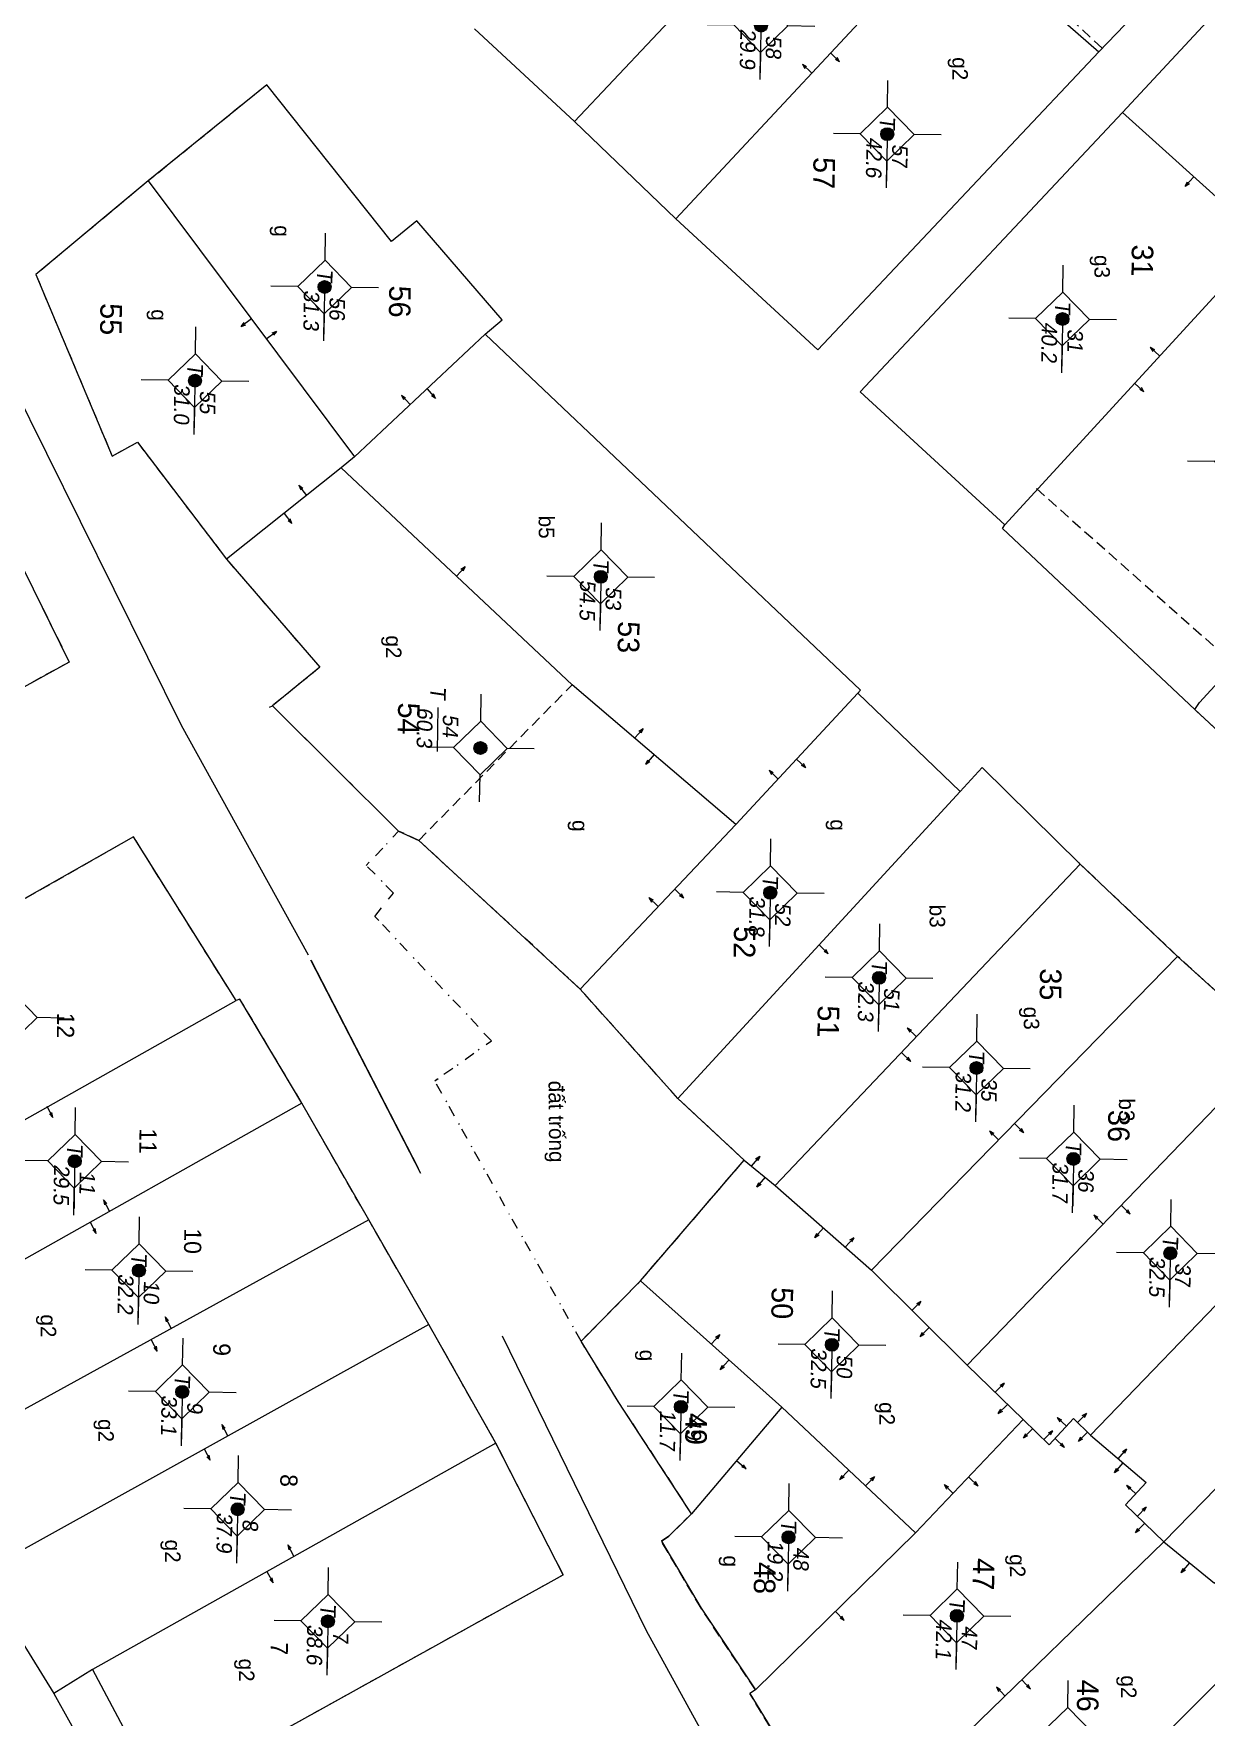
# Model space of a CAD drawing. Extents: x 601689 to 602595, y 1189742 to 1190763.
# Drawn here: x 601971.92 to 601999.15, y 1190635.7 to 1190674.8 of the extents above; entities that cross this region are included whole.
import ezdxf
from ezdxf.enums import TextEntityAlignment as Align

# ---------------------------------------------------------------- set-up
doc = ezdxf.new("R2010")
doc.units = 0
doc.header["$MEASUREMENT"] = 0
doc.linetypes.add('HIDDEN', pattern=[0.375, 0.25, -0.125])
for name, color, linetype in [('10', 250, 'Continuous'), ('11', 7, 'Continuous'), ('13', 7, 'Continuous'), ('14', 7, 'Continuous'), ('15', 7, 'Continuous'), ('16', 7, 'Continuous'), ('22', 7, 'Continuous'), ('53', 7, 'Continuous'), ('57', 7, 'Continuous')]:
    doc.layers.add(name, color=color, linetype=linetype)
doc.styles.add('TXT', font='vnshx.shx')

# ---------------------------------------------------------------- blocks, each defined once
blk = doc.blocks.new('NH3R')
at = {"layer": '16', "color": 7, "linetype": 'Continuous', "lineweight": 0}
for p, q in [((0, 0), (0.297, -0.005)), ((0.297, -0.005), (0.186, 0.031)), ((0.297, -0.005), (0.189, -0.033))]:
    blk.add_line(p, q, dxfattribs=at)
blk = doc.blocks.new('*M2653265326532653')
at = {"layer": '13', "color": 3, "linetype": 'Continuous', "lineweight": 0}
blk.add_line((602195.735, 1189657.813), (602196.755, 1189657.813), dxfattribs=at)
at = {"layer": '13', "color": 3, "linetype": 'Continuous', "lineweight": 0, "style": 'TXT', "oblique": 7.6055}
for s, p in [('37', (602195.885, 1189658.113)), ('32.5', (602195.735, 1189657.513))]:
    blk.add_text(s, height=0.36, dxfattribs=at).set_placement(p, align=Align.MIDDLE_LEFT)
blk.add_text('T', height=0.36, dxfattribs=at).set_placement((602195.538, 1189657.813), align=Align.MIDDLE_RIGHT)
blk = doc.blocks.new('*M2658265826582658')
at = {"layer": '13', "color": 3, "linetype": 'Continuous', "lineweight": 0}
blk.add_line((602193.578, 1189655.532), (602194.598, 1189655.532), dxfattribs=at)
at = {"layer": '13', "color": 3, "linetype": 'Continuous', "lineweight": 0, "style": 'TXT', "oblique": 7.6055}
for s, p in [('36', (602193.728, 1189655.832)), ('31.7', (602193.578, 1189655.232))]:
    blk.add_text(s, height=0.36, dxfattribs=at).set_placement(p, align=Align.MIDDLE_LEFT)
blk.add_text('T', height=0.36, dxfattribs=at).set_placement((602193.381, 1189655.532), align=Align.MIDDLE_RIGHT)
blk = doc.blocks.new('*M2659265926592659')
at = {"layer": '13', "color": 3, "linetype": 'Continuous', "lineweight": 0}
blk.add_line((602174.076, 1189654.996), (602175.096, 1189654.996), dxfattribs=at)
at = {"layer": '13', "color": 3, "linetype": 'Continuous', "lineweight": 0, "style": 'TXT', "oblique": 7.6055}
blk.add_text('T', height=0.36, dxfattribs=at).set_placement((602173.879, 1189654.996), align=Align.MIDDLE_RIGHT)
for s, p in [('31', (602174.226, 1189655.296)), ('40.2', (602174.076, 1189654.696))]:
    blk.add_text(s, height=0.36, dxfattribs=at).set_placement(p, align=Align.MIDDLE_LEFT)
blk = doc.blocks.new('*M2663266326632663')
at = {"layer": '13', "color": 3, "linetype": 'Continuous', "lineweight": 0}
blk.add_line((602191.499, 1189653.25), (602192.519, 1189653.25), dxfattribs=at)
at = {"layer": '13', "color": 3, "linetype": 'Continuous', "lineweight": 0, "style": 'TXT', "oblique": 7.6055}
for s, p in [('35', (602191.649, 1189653.55)), ('31.2', (602191.499, 1189652.95))]:
    blk.add_text(s, height=0.36, dxfattribs=at).set_placement(p, align=Align.MIDDLE_LEFT)
blk.add_text('T', height=0.36, dxfattribs=at).set_placement((602191.302, 1189653.25), align=Align.MIDDLE_RIGHT)
blk = doc.blocks.new('*M2665266526652665')
at = {"layer": '13', "color": 3, "linetype": 'Continuous', "lineweight": 0}
blk.add_line((602204.228, 1189652.981), (602205.248, 1189652.981), dxfattribs=at)
at = {"layer": '13', "color": 3, "linetype": 'Continuous', "lineweight": 0, "style": 'TXT', "oblique": 7.6055}
blk.add_text('T', height=0.36, dxfattribs=at).set_placement((602204.031, 1189652.981), align=Align.MIDDLE_RIGHT)
for s, p in [('47', (602204.378, 1189653.281)), ('42.1', (602204.228, 1189652.681))]:
    blk.add_text(s, height=0.36, dxfattribs=at).set_placement(p, align=Align.MIDDLE_LEFT)
blk = doc.blocks.new('*M2667266726672667')
at = {"layer": '13', "color": 3, "linetype": 'Continuous', "lineweight": 0}
blk.add_line((602189.437, 1189650.959), (602190.457, 1189650.959), dxfattribs=at)
at = {"layer": '13', "color": 3, "linetype": 'Continuous', "lineweight": 0, "style": 'TXT', "oblique": 7.6055}
for s, p in [('51', (602189.587, 1189651.259)), ('32.3', (602189.437, 1189650.659))]:
    blk.add_text(s, height=0.36, dxfattribs=at).set_placement(p, align=Align.MIDDLE_LEFT)
blk.add_text('T', height=0.36, dxfattribs=at).set_placement((602189.24, 1189650.959), align=Align.MIDDLE_RIGHT)
blk = doc.blocks.new('*M2668266826682668')
at = {"layer": '13', "color": 3, "linetype": 'Continuous', "lineweight": 0}
blk.add_line((602169.841, 1189650.863), (602170.861, 1189650.863), dxfattribs=at)
at = {"layer": '13', "color": 3, "linetype": 'Continuous', "lineweight": 0, "style": 'TXT', "oblique": 7.6055}
for s, p in [('57', (602169.991, 1189651.163)), ('42.6', (602169.841, 1189650.563))]:
    blk.add_text(s, height=0.36, dxfattribs=at).set_placement(p, align=Align.MIDDLE_LEFT)
blk.add_text('T', height=0.36, dxfattribs=at).set_placement((602169.644, 1189650.863), align=Align.MIDDLE_RIGHT)
blk = doc.blocks.new('*M2670267026702670')
at = {"layer": '13', "color": 3, "linetype": 'Continuous', "lineweight": 0}
blk.add_line((602197.976, 1189649.986), (602198.996, 1189649.986), dxfattribs=at)
at = {"layer": '13', "color": 3, "linetype": 'Continuous', "lineweight": 0, "style": 'TXT', "oblique": 7.6055}
for s, p in [('50', (602198.126, 1189650.286)), ('32.5', (602197.976, 1189649.686))]:
    blk.add_text(s, height=0.36, dxfattribs=at).set_placement(p, align=Align.MIDDLE_LEFT)
blk.add_text('T', height=0.36, dxfattribs=at).set_placement((602197.779, 1189649.986), align=Align.MIDDLE_RIGHT)
blk = doc.blocks.new('*M2671267126712671')
at = {"layer": '13', "color": 3, "linetype": 'Continuous', "lineweight": 0}
blk.add_line((602202.46, 1189649.044), (602203.48, 1189649.044), dxfattribs=at)
at = {"layer": '13', "color": 3, "linetype": 'Continuous', "lineweight": 0, "style": 'TXT', "oblique": 7.6055}
for s, p in [('48', (602202.61, 1189649.344)), ('19.2', (602202.46, 1189648.744))]:
    blk.add_text(s, height=0.36, dxfattribs=at).set_placement(p, align=Align.MIDDLE_LEFT)
blk.add_text('T', height=0.36, dxfattribs=at).set_placement((602202.263, 1189649.044), align=Align.MIDDLE_RIGHT)
blk = doc.blocks.new('*M2674267426742674')
at = {"layer": '13', "color": 3, "linetype": 'Continuous', "lineweight": 0}
blk.add_line((602187.499, 1189648.402), (602188.519, 1189648.402), dxfattribs=at)
at = {"layer": '13', "color": 3, "linetype": 'Continuous', "lineweight": 0, "style": 'TXT', "oblique": 7.6055}
for s, p in [('52', (602187.649, 1189648.702)), ('31.8', (602187.499, 1189648.102))]:
    blk.add_text(s, height=0.36, dxfattribs=at).set_placement(p, align=Align.MIDDLE_LEFT)
blk.add_text('T', height=0.36, dxfattribs=at).set_placement((602187.302, 1189648.402), align=Align.MIDDLE_RIGHT)
blk = doc.blocks.new('*M2675267526752675')
at = {"layer": '13', "color": 3, "linetype": 'Continuous', "lineweight": 0}
blk.add_line((602167.362, 1189647.896), (602168.382, 1189647.896), dxfattribs=at)
at = {"layer": '13', "color": 3, "linetype": 'Continuous', "lineweight": 0, "style": 'TXT', "oblique": 7.6055}
blk.add_text('T', height=0.36, dxfattribs=at).set_placement((602167.165, 1189647.896), align=Align.MIDDLE_RIGHT)
for s, p in [('58', (602167.512, 1189648.196)), ('29.9', (602167.362, 1189647.596))]:
    blk.add_text(s, height=0.36, dxfattribs=at).set_placement(p, align=Align.MIDDLE_LEFT)
blk = doc.blocks.new('*M2679267926792679')
at = {"layer": '13', "color": 3, "linetype": 'Continuous', "lineweight": 0}
blk.add_line((602199.468, 1189646.501), (602200.488, 1189646.501), dxfattribs=at)
at = {"layer": '13', "color": 3, "linetype": 'Continuous', "lineweight": 0, "style": 'TXT', "oblique": 7.6055}
for s, p in [('49', (602199.618, 1189646.801)), ('11.7', (602199.468, 1189646.201))]:
    blk.add_text(s, height=0.36, dxfattribs=at).set_placement(p, align=Align.MIDDLE_LEFT)
blk.add_text('T', height=0.36, dxfattribs=at).set_placement((602199.271, 1189646.501), align=Align.MIDDLE_RIGHT)
blk = doc.blocks.new('*M2682268226822682')
at = {"layer": '13', "color": 3, "linetype": 'Continuous', "lineweight": 0}
blk.add_line((602180.218, 1189644.362), (602181.238, 1189644.362), dxfattribs=at)
at = {"layer": '13', "color": 3, "linetype": 'Continuous', "lineweight": 0, "style": 'TXT', "oblique": 7.6055}
for s, p in [('53', (602180.368, 1189644.662)), ('54.5', (602180.218, 1189644.062))]:
    blk.add_text(s, height=0.36, dxfattribs=at).set_placement(p, align=Align.MIDDLE_LEFT)
blk.add_text('T', height=0.36, dxfattribs=at).set_placement((602180.021, 1189644.362), align=Align.MIDDLE_RIGHT)
blk = doc.blocks.new('*M2686268626862686')
at = {"layer": '13', "color": 3, "linetype": 'Continuous', "lineweight": 0}
blk.add_line((602184.235, 1189641.624), (602185.255, 1189641.624), dxfattribs=at)
at = {"layer": '13', "color": 3, "linetype": 'Continuous', "lineweight": 0, "style": 'TXT', "oblique": 7.6055}
for s, p in [('54', (602184.385, 1189641.924)), ('60.3', (602184.235, 1189641.324))]:
    blk.add_text(s, height=0.36, dxfattribs=at).set_placement(p, align=Align.MIDDLE_LEFT)
blk.add_text('T', height=0.36, dxfattribs=at).set_placement((602184.038, 1189641.624), align=Align.MIDDLE_RIGHT)
blk = doc.blocks.new('*M2691269126912691')
at = {"layer": '13', "color": 3, "linetype": 'Continuous', "lineweight": 0}
blk.add_line((602173.581, 1189637.851), (602174.601, 1189637.851), dxfattribs=at)
at = {"layer": '13', "color": 3, "linetype": 'Continuous', "lineweight": 0, "style": 'TXT', "oblique": 7.6055}
for s, p in [('56', (602173.731, 1189638.151)), ('31.3', (602173.581, 1189637.551))]:
    blk.add_text(s, height=0.36, dxfattribs=at).set_placement(p, align=Align.MIDDLE_LEFT)
blk.add_text('T', height=0.36, dxfattribs=at).set_placement((602173.384, 1189637.851), align=Align.MIDDLE_RIGHT)
blk = doc.blocks.new('*M2694269426942694')
at = {"layer": '13', "color": 3, "linetype": 'Continuous', "lineweight": 0}
blk.add_line((602175.8, 1189634.873), (602176.82, 1189634.873), dxfattribs=at)
at = {"layer": '13', "color": 3, "linetype": 'Continuous', "lineweight": 0, "style": 'TXT', "oblique": 7.6055}
for s, p in [('55', (602175.95, 1189635.173)), ('31.0', (602175.8, 1189634.573))]:
    blk.add_text(s, height=0.36, dxfattribs=at).set_placement(p, align=Align.MIDDLE_LEFT)
blk.add_text('T', height=0.36, dxfattribs=at).set_placement((602175.603, 1189634.873), align=Align.MIDDLE_RIGHT)
blk = doc.blocks.new('CENTRD')
at = {"layer": '11', "linetype": 'Continuous', "lineweight": 0}
h = blk.add_hatch(color=2, dxfattribs=at)
edge = h.paths.add_edge_path()
edge.add_arc((0, 0), 0.15, 0, 360)
at = {"layer": '11', "color": 2, "linetype": 'Continuous', "lineweight": 0}
for p, q in [((0, 1.25), (0, 0.625)), ((0, 0.625), (-0.625, 0)), ((0.625, 0), (0, 0.625)), ((-0.625, 0), (-1.25, 0)), ((-0.625, 0), (0, -0.625)), ((0, -0.625), (0.625, 0)), ((1.25, 0), (0.625, 0)), ((0, -0.625), (0, -1.25))]:
    blk.add_line(p, q, dxfattribs=at)
blk.add_circle((0, 0), 0.15, dxfattribs=at)
blk = doc.blocks.new('*M2712271227122712')
at = {"layer": '13', "color": 3, "linetype": 'Continuous', "lineweight": 0}
blk.add_line((602204.568, 1189638.377), (602205.588, 1189638.377), dxfattribs=at)
at = {"layer": '13', "color": 3, "linetype": 'Continuous', "lineweight": 0, "style": 'TXT', "oblique": 7.6055}
for s, p in [('7', (602204.718, 1189638.677)), ('38.6', (602204.568, 1189638.077))]:
    blk.add_text(s, height=0.36, dxfattribs=at).set_placement(p, align=Align.MIDDLE_LEFT)
blk.add_text('T', height=0.36, dxfattribs=at).set_placement((602204.371, 1189638.377), align=Align.MIDDLE_RIGHT)
blk = doc.blocks.new('*M2714271427142714')
at = {"layer": '13', "color": 3, "linetype": 'Continuous', "lineweight": 0}
blk.add_line((602201.996, 1189636.244), (602203.016, 1189636.244), dxfattribs=at)
at = {"layer": '13', "color": 3, "linetype": 'Continuous', "lineweight": 0, "style": 'TXT', "oblique": 7.6055}
blk.add_text('T', height=0.36, dxfattribs=at).set_placement((602201.799, 1189636.244), align=Align.MIDDLE_RIGHT)
for s, p in [('8', (602202.146, 1189636.544)), ('37.9', (602201.996, 1189635.944))]:
    blk.add_text(s, height=0.36, dxfattribs=at).set_placement(p, align=Align.MIDDLE_LEFT)
blk = doc.blocks.new('*M2716271627162716')
at = {"layer": '13', "color": 3, "linetype": 'Continuous', "lineweight": 0}
blk.add_line((602199.289, 1189634.918), (602200.309, 1189634.918), dxfattribs=at)
at = {"layer": '13', "color": 3, "linetype": 'Continuous', "lineweight": 0, "style": 'TXT', "oblique": 7.6055}
for s, p in [('9', (602199.439, 1189635.218)), ('33.1', (602199.289, 1189634.618))]:
    blk.add_text(s, height=0.36, dxfattribs=at).set_placement(p, align=Align.MIDDLE_LEFT)
blk.add_text('T', height=0.36, dxfattribs=at).set_placement((602199.092, 1189634.918), align=Align.MIDDLE_RIGHT)
blk = doc.blocks.new('*M2718271827182718')
at = {"layer": '13', "color": 3, "linetype": 'Continuous', "lineweight": 0}
blk.add_line((602196.487, 1189633.87), (602197.507, 1189633.87), dxfattribs=at)
at = {"layer": '13', "color": 3, "linetype": 'Continuous', "lineweight": 0, "style": 'TXT', "oblique": 7.6055}
blk.add_text('T', height=0.36, dxfattribs=at).set_placement((602196.29, 1189633.87), align=Align.MIDDLE_RIGHT)
for s, p in [('10', (602196.637, 1189634.17)), ('32.2', (602196.487, 1189633.57))]:
    blk.add_text(s, height=0.36, dxfattribs=at).set_placement(p, align=Align.MIDDLE_LEFT)
blk = doc.blocks.new('*M2720272027202720')
at = {"layer": '13', "color": 3, "linetype": 'Continuous', "lineweight": 0}
blk.add_line((602193.969, 1189632.343), (602194.989, 1189632.343), dxfattribs=at)
at = {"layer": '13', "color": 3, "linetype": 'Continuous', "lineweight": 0, "style": 'TXT', "oblique": 7.6055}
for s, p in [('11', (602194.119, 1189632.643)), ('29.5', (602193.969, 1189632.043))]:
    blk.add_text(s, height=0.36, dxfattribs=at).set_placement(p, align=Align.MIDDLE_LEFT)
blk.add_text('T', height=0.36, dxfattribs=at).set_placement((602193.772, 1189632.343), align=Align.MIDDLE_RIGHT)

msp = doc.modelspace()

# ---------------------------------------------------------------- linework, layer by layer
at = {"layer": '10', "color": 7, "linetype": 'Continuous', "lineweight": 0}
for p, q in [((601984.478, 1190672.764), (601990.821, 1190679.487)), ((601986.827, 1190670.501), (601993.14, 1190677.265)), ((601998.903, 1190676.726), (601996.651, 1190674.377)), ((601997.201, 1190672.969), (602000.024, 1190676.01)), ((601984.478, 1190672.764), (601982.158, 1190674.916)), ((601986.827, 1190670.501), (601984.478, 1190672.764)), ((601997.201, 1190672.969), (602000.511, 1190669.984)), ((601974.579, 1190671.379), (601979.371, 1190664.973)), ((601994.47, 1190663.396), (602000.511, 1190669.984)), ((601982.4, 1190667.821), (601979.371, 1190664.973)), ((601979.371, 1190664.973), (601979.057, 1190664.718)), ((601979.057, 1190664.718), (601976.398, 1190662.594)), ((601988.224, 1190656.432), (601991.057, 1190659.483)), ((601993.435, 1190657.2), (601991.057, 1190659.483)), ((602001.301, 1190656.852), (601998.882, 1190659.105)), ((601993.435, 1190657.2), (601986.878, 1190650.07)), ((601988.224, 1190656.432), (601984.612, 1190652.611)), ((601996.223, 1190655.511), (601989.14, 1190648.048)), ((601998.483, 1190653.37), (601996.223, 1190655.511)), ((601998.483, 1190653.37), (601991.372, 1190646.078)), ((602000.755, 1190651.309), (601998.483, 1190653.37)), ((601986.878, 1190650.07), (601984.612, 1190652.611)), ((602000.755, 1190651.309), (601993.592, 1190643.877)), ((601978.145, 1190649.959), (601969.025, 1190644.824)), ((601979.698, 1190647.247), (601978.145, 1190649.959)), ((601988.418, 1190648.638), (601986.878, 1190650.07)), ((601996.46, 1190642.248), (602003.034, 1190649.078)), ((601986.009, 1190645.831), (601988.418, 1190648.638)), ((601988.418, 1190648.638), (601989.14, 1190648.048)), ((601989.14, 1190648.048), (601991.372, 1190646.078)), ((601979.698, 1190647.247), (601970.529, 1190642.203)), ((601981.095, 1190644.819), (601979.698, 1190647.247)), ((602005.166, 1190646.979), (601998.166, 1190639.775)), ((601991.372, 1190646.078), (601993.592, 1190643.877)), ((601989.289, 1190642.896), (601986.009, 1190645.831)), ((601981.095, 1190644.819), (601970.665, 1190639.031)), ((601982.647, 1190642.067), (601981.095, 1190644.819)), ((601993.592, 1190643.877), (601994.895, 1190642.609)), ((601989.289, 1190642.896), (601987.195, 1190640.425)), ((601992.399, 1190639.983), (601989.289, 1190642.896)), ((601992.399, 1190639.983), (601994.895, 1190642.609)), ((601982.647, 1190642.067), (601973.285, 1190636.806)), ((601988.679, 1190636.334), (601992.399, 1190639.983)), ((601998.166, 1190639.775), (601990.777, 1190632.605)), ((601970.665, 1190639.031), (601972.386, 1190636.247)), ((602001.075, 1190638.204), (601992.587, 1190629.63)), ((601973.285, 1190636.806), (601972.386, 1190636.247))]:
    msp.add_line(p, q, dxfattribs=at)
for points in [[(601993.14, 1190677.265), (601993.232, 1190677.364), (601996.651, 1190674.377)], [(601996.651, 1190674.377), (601990.125, 1190667.456), (601986.827, 1190670.501)], [(601982.4, 1190667.821), (601982.795, 1190668.157), (601980.816, 1190670.454), (601980.23, 1190669.972), (601977.329, 1190673.612), (601974.579, 1190671.379)], [(601994.47, 1190663.396), (601991.112, 1190666.482), (601997.201, 1190672.969)], [(601974.579, 1190671.379), (601971.969, 1190669.205), (601973.741, 1190664.991), (601974.326, 1190665.312), (601976.398, 1190662.594)], [(601991.057, 1190659.483), (601991.118, 1190659.552), (601982.4, 1190667.821)], [(601969.807, 1190666.164), (601972.745, 1190660.204), (601964.492, 1190655.657)], [(601998.882, 1190659.105), (601998.993, 1190659.264), (602005.511, 1190666.355)], [(601988.224, 1190656.432), (601984.419, 1190659.673), (601979.057, 1190664.718)], [(601998.882, 1190659.105), (601994.419, 1190663.306), (601994.47, 1190663.396)], [(601976.398, 1190662.594), (601978.564, 1190660.084), (601977.462, 1190659.189), (601980.392, 1190656.278), (601980.859, 1190656.063), (601984.612, 1190652.611)], [(601996.223, 1190655.511), (601993.943, 1190657.753), (601993.435, 1190657.2)], [(601976.618, 1190652.341), (601974.239, 1190656.143), (601966.136, 1190651.554)], [(601967.598, 1190647.304), (601968.001, 1190647.488), (601976.618, 1190652.341)], [(601978.145, 1190649.959), (601976.708, 1190652.379), (601976.618, 1190652.341)], [(601987.195, 1190640.425), (601985.51, 1190643.008), (601984.63, 1190644.43), (601986.009, 1190645.831)], [(601994.895, 1190642.609), (601995.498, 1190642.021), (601996.066, 1190642.633), (601996.46, 1190642.248)], [(601996.46, 1190642.248), (601997.755, 1190641.15), (601997.269, 1190640.627), (601998.166, 1190639.775)], [(601973.285, 1190636.806), (601975.166, 1190633.269), (601978.017, 1190634.831), (601977.726, 1190635.404), (601984.216, 1190639.005), (601982.647, 1190642.067)], [(601987.195, 1190640.425), (601986.668, 1190639.902), (601986.496, 1190639.784), (601987.415, 1190638.231), (601988.679, 1190636.334)], [(601998.166, 1190639.775), (601999.343, 1190638.808), (601999.861, 1190639.361), (602001.075, 1190638.204)], [(601988.679, 1190636.334), (601988.548, 1190636.246), (601990.777, 1190632.605)], [(601972.386, 1190636.247), (601974.28, 1190632.842), (601971.436, 1190631.07)]]:
    msp.add_lwpolyline(points, dxfattribs=at)
at = {"layer": '14', "color": 6, "linetype": 'HIDDEN', "lineweight": 0}
for p, q in [((601996.732, 1190674.466), (601990.431, 1190680.242)), ((601995.202, 1190664.236), (601999.777, 1190660.173)), ((601980.859, 1190656.063), (601984.328, 1190659.585)), ((601984.328, 1190659.585), (601984.419, 1190659.673))]:
    msp.add_line(p, q, dxfattribs=at)
at = {"layer": '22', "color": 7, "linetype": 'HIDDEN', "lineweight": 0}
for p, q in [((601977.329, 1190673.612), (601974.579, 1190671.379)), ((601974.579, 1190671.379), (601971.969, 1190669.205)), ((601971.969, 1190669.205), (601973.741, 1190664.991)), ((601969.807, 1190666.164), (601972.745, 1190660.204)), ((601973.741, 1190664.991), (601974.326, 1190665.312)), ((601974.326, 1190665.312), (601976.398, 1190662.594)), ((601976.398, 1190662.594), (601978.564, 1190660.084)), ((601972.745, 1190660.204), (601971.758, 1190659.667)), ((601978.564, 1190660.084), (601977.462, 1190659.189)), ((601977.392, 1190659.16), (601977.462, 1190659.189)), ((601980.392, 1190656.278), (601977.462, 1190659.189)), ((602001.301, 1190656.852), (601998.882, 1190659.105)), ((601980.26, 1190656.14), (601980.392, 1190656.278)), ((601980.26, 1190656.14), (601980.392, 1190656.278)), ((601980.859, 1190656.063), (601980.392, 1190656.278)), ((601980.859, 1190656.063), (601980.392, 1190656.278)), ((601974.239, 1190656.143), (601967.628, 1190652.393)), ((601976.618, 1190652.341), (601974.239, 1190656.143)), ((601979.854, 1190655.706), (601980.128, 1190655.992)), ((601979.854, 1190655.706), (601980.128, 1190655.992)), ((601984.612, 1190652.611), (601980.859, 1190656.063)), ((601996.223, 1190655.511), (601996.193, 1190655.542)), ((601998.483, 1190653.37), (601996.223, 1190655.511)), ((601980.272, 1190654.84), (601979.986, 1190655.134)), ((601980.272, 1190654.84), (601979.986, 1190655.134)), ((601980.272, 1190654.84), (601979.986, 1190655.134)), ((601980.16, 1190654.702), (601980.272, 1190654.84)), ((601980.16, 1190654.702), (601980.272, 1190654.84)), ((601979.844, 1190654.296), (601980.058, 1190654.573)), ((601979.844, 1190654.296), (601980.058, 1190654.573)), ((601979.844, 1190654.296), (601980.058, 1190654.573)), ((601980.19, 1190653.931), (601979.844, 1190654.296)), ((601980.19, 1190653.931), (601979.844, 1190654.296)), ((601980.19, 1190653.931), (601979.844, 1190654.296)), ((601980.594, 1190653.496), (601980.318, 1190653.789)), ((601980.594, 1190653.496), (601980.318, 1190653.789)), ((601981.007, 1190653.05), (601980.732, 1190653.344)), ((601981.007, 1190653.05), (601980.732, 1190653.344)), ((602000.755, 1190651.309), (601998.483, 1190653.37)), ((601981.412, 1190652.614), (601981.146, 1190652.908)), ((601981.412, 1190652.614), (601981.146, 1190652.908)), ((601976.708, 1190652.379), (601976.618, 1190652.341)), ((601978.145, 1190649.959), (601976.708, 1190652.379)), ((601981.826, 1190652.179), (601981.55, 1190652.473)), ((601981.826, 1190652.179), (601981.55, 1190652.473)), ((601986.878, 1190650.07), (601984.612, 1190652.611)), ((601982.239, 1190651.743), (601981.964, 1190652.037)), ((601982.239, 1190651.743), (601981.964, 1190652.037)), ((601981.939, 1190650.977), (601982.263, 1190651.213)), ((601981.939, 1190650.977), (601982.263, 1190651.213)), ((601981.444, 1190650.634), (601981.778, 1190650.86)), ((601981.444, 1190650.634), (601981.778, 1190650.86)), ((601979.698, 1190647.247), (601978.145, 1190649.959)), ((601981.691, 1190649.661), (601981.496, 1190650.014)), ((601981.691, 1190649.661), (601981.496, 1190650.014)), ((601988.418, 1190648.638), (601986.878, 1190650.07)), ((601988.418, 1190648.638), (601986.878, 1190650.07)), ((601981.985, 1190649.136), (601981.789, 1190649.489)), ((601981.985, 1190649.136), (601981.789, 1190649.489)), ((601982.277, 1190648.612), (601982.082, 1190648.965)), ((601982.277, 1190648.612), (601982.082, 1190648.965)), ((601982.569, 1190648.089), (601982.375, 1190648.441)), ((601982.569, 1190648.089), (601982.375, 1190648.441)), ((601986.009, 1190645.831), (601988.418, 1190648.638)), ((601982.863, 1190647.565), (601982.667, 1190647.917)), ((601982.863, 1190647.565), (601982.667, 1190647.917)), ((601981.095, 1190644.819), (601979.698, 1190647.247)), ((601983.155, 1190647.05), (601982.96, 1190647.393)), ((601983.155, 1190647.05), (601982.96, 1190647.393)), ((601983.459, 1190646.526), (601983.263, 1190646.869)), ((601983.459, 1190646.526), (601983.263, 1190646.869)), ((601986.009, 1190645.831), (601986.649, 1190646.582)), ((601983.751, 1190646.002), (601983.556, 1190646.344)), ((601983.751, 1190646.002), (601983.556, 1190646.344)), ((601984.044, 1190645.478), (601983.849, 1190645.821)), ((601984.044, 1190645.478), (601983.849, 1190645.821)), ((601984.63, 1190644.43), (601986.009, 1190645.831)), ((601984.63, 1190644.43), (601986.009, 1190645.831)), ((601984.337, 1190644.954), (601984.142, 1190645.307)), ((601984.337, 1190644.954), (601984.142, 1190645.307)), ((601982.647, 1190642.067), (601981.095, 1190644.819)), ((601984.63, 1190644.43), (601984.435, 1190644.782)), ((601984.63, 1190644.43), (601984.435, 1190644.782)), ((601985.51, 1190643.008), (601984.63, 1190644.43)), ((601985.51, 1190643.008), (601984.63, 1190644.43)), ((601987.195, 1190640.425), (601985.51, 1190643.008)), ((601984.216, 1190639.005), (601982.647, 1190642.067)), ((601987.195, 1190640.425), (601986.668, 1190639.902)), ((601986.496, 1190639.784), (601986.668, 1190639.902)), ((601987.415, 1190638.231), (601986.496, 1190639.784)), ((601984.216, 1190639.005), (601977.816, 1190635.453)), ((601988.679, 1190636.334), (601987.415, 1190638.231)), ((601988.679, 1190636.334), (601988.548, 1190636.246)), ((601990.777, 1190632.605), (601988.548, 1190636.246))]:
    msp.add_line(p, q, dxfattribs=at)
for points in [[(601979.848, 1190655.276), (601979.641, 1190655.479), (601979.712, 1190655.558)], [(601979.848, 1190655.276), (601979.641, 1190655.479), (601979.712, 1190655.558)], [(601982.424, 1190651.32), (601982.546, 1190651.409), (601982.368, 1190651.591)], [(601982.424, 1190651.32), (601982.546, 1190651.409), (601982.368, 1190651.591)], [(601981.399, 1190650.185), (601981.232, 1190650.477), (601981.313, 1190650.535)], [(601981.399, 1190650.185), (601981.232, 1190650.477), (601981.283, 1190650.516)]]:
    msp.add_lwpolyline(points, dxfattribs=at)
at = {"layer": '57', "color": 172, "linetype": 'Continuous', "lineweight": 0}
for p, q in [((601978.35, 1190653.287), (601980.903, 1190648.331)), ((601978.36, 1190653.277), (601980.845, 1190648.452))]:
    msp.add_line(p, q, dxfattribs=at)
for points in [[(601962.263, 1190692.889), (601966.461, 1190684.022), (601970.302, 1190673.828), (601968.3, 1190672.956), (601975.345, 1190658.738), (601978.292, 1190653.408)], [(601962.263, 1190692.889), (601966.461, 1190684.022), (601970.302, 1190673.828), (601968.3, 1190672.956), (601975.345, 1190658.738), (601978.292, 1190653.408)], [(601982.801, 1190644.555), (601986.138, 1190637.709), (601996.783, 1190618.342)], [(601982.801, 1190644.555), (601986.138, 1190637.709), (601996.783, 1190618.342)]]:
    msp.add_lwpolyline(points, dxfattribs=at)

# ---------------------------------------------------------------- block references
at = {"layer": '11', "color": 2, "linetype": 'Continuous', "lineweight": 0, "rotation": 269.1680420500809}
for p in [(601988.809, 1190674.989), (601991.739, 1190672.467), (601978.674, 1190668.917), (601995.81, 1190668.173), (601975.665, 1190666.741), (601999.965, 1190664.855), (601985.088, 1190662.186), (601982.292, 1190658.209), (601989.022, 1190654.847), (601991.551, 1190652.872), (601971.376, 1190651.956), (601993.812, 1190650.777), (601972.871, 1190648.611), (601996.063, 1190648.665), (601998.313, 1190646.475), (601974.361, 1190646.071), (601990.454, 1190644.348), (601975.368, 1190643.254), (601986.948, 1190642.907), (601976.655, 1190640.528), (601989.447, 1190639.878), (601978.75, 1190637.925), (601993.358, 1190638.053), (601995.924, 1190635.301)]:
    msp.add_blockref('CENTRD', p, dxfattribs=at)
at = {"layer": '13', "color": 3, "linetype": 'Continuous', "lineweight": 0, "rotation": 269.1680420500809}
for name, p in [('*M2675267526752675', (-578790.27, 1810052.359)), ('*M2668266826682668', (-578790.27, 1810052.359)), ('*M2691269126912691', (-578790.27, 1810052.359)), ('*M2659265926592659', (-578790.27, 1810052.359)), ('*M2694269426942694', (-578790.27, 1810052.359)), ('*M2682268226822682', (-578790.27, 1810052.359)), ('*M2686268626862686', (-578791.257, 1810053.374)), ('*M2674267426742674', (-578790.27, 1810052.359)), ('*M2667266726672667', (-578790.27, 1810052.359)), ('*M2663266326632663', (-578790.27, 1810052.359)), ('*M2720272027202720', (-578790.27, 1810052.359)), ('*M2658265826582658', (-578790.27, 1810052.359)), ('*M2653265326532653', (-578790.27, 1810052.359)), ('*M2718271827182718', (-578790.27, 1810052.359)), ('*M2670267026702670', (-578790.27, 1810052.359)), ('*M2716271627162716', (-578790.27, 1810052.359)), ('*M2679267926792679', (-578790.27, 1810052.359)), ('*M2714271427142714', (-578790.27, 1810052.359)), ('*M2671267126712671', (-578790.27, 1810052.359)), ('*M2712271227122712', (-578790.27, 1810052.359)), ('*M2665266526652665', (-578790.27, 1810052.359))]:
    msp.add_blockref(name, p, dxfattribs=at)
at = {"layer": '16', "color": 7, "linetype": 'Continuous', "lineweight": 0}
for p, rotation in [((601990.421, 1190674.353), 316.9790640162522), ((601989.984, 1190673.888), 136.9790640162521), ((601976.974, 1190668.176), 216.8072669684532), ((601977.319, 1190667.711), 36.80726696845325), ((601980.658, 1190666.186), 133.2424389386976), ((601981.053, 1190666.55), 313.2424389386977), ((601981.733, 1190662.201), 46.7431654991307), ((601989.635, 1190657.952), 317.1398181201241), ((601989.209, 1190657.487), 137.139818120124), ((601972.223, 1190649.89), 299.1280288820982), ((601988.586, 1190648.496), 50.74632488508472), ((601988.902, 1190648.242), 230.7463248850847), ((601997.174, 1190647.588), 316.054033678583), ((601996.747, 1190647.154), 136.0540336785829), ((601990.256, 1190647.063), 228.5770207557386), ((601990.76, 1190646.616), 48.5770207557387), ((601992.31, 1190645.145), 45.24270955043027), ((601975.113, 1190644.731), 118.8232742519599), ((601974.65, 1190644.466), 298.8232742519599), ((601992.714, 1190644.749), 225.2427095504303), ((601994.244, 1190643.248), 45.78035119754725), ((601994.53, 1190642.964), 225.7803511975472), ((601996.154, 1190642.542), 45.68598448596114), ((601996.391, 1190642.319), 225.6859844859611), ((601988.242, 1190641.66), 319.7314788782003), ((601977.961, 1190639.441), 119.3314883654105), ((601977.336, 1190639.08), 299.3314883654106), ((601998.76, 1190639.286), 230.6130286767706), ((601990.534, 1190638.158), 314.4404673771911)]:
    msp.add_blockref('NH3R', p, dxfattribs=dict(at, rotation=rotation))
for p, xscale, yscale, rotation in [((601998.862, 1190671.476), 0.9999982360388844, 0.9999982360388844, 227.9432135540733), ((601998.064, 1190667.317), 0.9999987737190568, 0.9999987737190568, 137.4797307174071), ((601997.485, 1190666.685), 0.9999987737190568, 0.9999987737190568, 317.4797307174071), ((601978.259, 1190664.078), 0.9999981991975041, 0.9999981991975041, 128.6116076222743), ((601977.733, 1190663.656), 0.9999981991975041, 0.9999981991975041, 308.6116076222743), ((601985.872, 1190658.434), 1.000002757142532, 1.000002757142532, 49.57112527645364), ((601986.327, 1190658.057), 1.000002757142532, 1.000002757142532, 229.5711252764536), ((601986.418, 1190654.526), 1.000001006706314, 1.000001006706314, 136.601345625823), ((601986.804, 1190654.931), 1.000001006706314, 1.000001006706314, 316.6013456258231), ((601990.156, 1190653.634), 0.9999972961278862, 0.9999972961278862, 317.442130200041), ((601992.417, 1190651.503), 1.000001291516023, 1.000001291516023, 136.4973038651627), ((601992.072, 1190651.138), 1.000001291516023, 1.000001291516023, 316.4973038651628), ((601994.324, 1190649.107), 1.000001248310474, 1.000001248310474, 135.7235394805816), ((601994.7, 1190649.482), 1.000001248310474, 1.000001248310474, 315.7235394805816), ((601973.68, 1190647.45), 0.9999984115504228, 0.9999984115504228, 119.3611409315541), ((601973.227, 1190647.196), 0.9999984115504228, 0.9999984115504228, 299.3611409315541), ((601987.649, 1190644.359), 0.9999977777333136, 0.9999977777333136, 48.17901839620616), ((601988.064, 1190643.993), 0.9999977777333136, 0.9999977777333136, 228.1790183962062), ((601995.903, 1190642.456), 0.9999988688690749, 0.9999988688690749, 137.1207402166719), ((601976.429, 1190642.232), 0.9999978721461652, 0.9999978721461652, 119.0203436864403), ((601995.112, 1190642.396), 1.00000142640189, 1.00000142640189, 225.6672987906941), ((601995.368, 1190642.142), 1.00000142640189, 1.00000142640189, 45.66729879069407), ((601995.639, 1190642.168), 0.9999988688690744, 0.9999988688690744, 317.1207402166719), ((601975.875, 1190641.93), 0.9999978721461648, 0.9999978721461648, 299.0203436864404), ((601997.103, 1190641.699), 1.000001712274, 1.000001712274, 49.71289447613647), ((601990.849, 1190641.435), 0.9999980100899603, 0.9999980100899603, 226.8751853665288), ((601997.212, 1190641.608), 1.000001712274, 1.000001712274, 229.7128944761365), ((601991.234, 1190641.069), 0.9999980100899598, 0.9999980100899598, 46.87518536652882), ((601993.272, 1190640.892), 1.000001604851062, 1.000001604851062, 136.2424249319362), ((601993.637, 1190641.276), 1.000001604851062, 1.000001604851062, 316.2424249319363), ((601997.511, 1190640.883), 1.00000111405342, 1.00000111405342, 137.0453610226782), ((601997.545, 1190640.363), 0.9999985294037792, 0.9999985294037792, 46.50731757056894), ((601997.712, 1190640.2), 0.9999985294037792, 0.9999985294037792, 226.5073175705689), ((601994.477, 1190636.185), 0.9999983716190568, 0.9999983716190568, 134.1387997902992), ((601994.862, 1190636.569), 0.9999983716190568, 0.9999983716190568, 314.1387997902991)]:
    msp.add_blockref('NH3R', p, dxfattribs=dict(at, xscale=xscale, yscale=yscale, rotation=rotation))

# ---------------------------------------------------------------- texts
at = {"layer": '15', "color": 7, "linetype": 'Continuous', "lineweight": 0, "style": 'TXT'}
for s, p in [('g2', (601993.429, 1190674.255)), ('g', (601977.685, 1190670.351)), ('g3', (601996.726, 1190669.66)), ('g', (601974.827, 1190668.4)), ('b5', (601983.823, 1190663.607)), ('g2', (601980.274, 1190660.825)), ('g', (601984.605, 1190656.536)), ('g', (601990.596, 1190656.553)), ('b3', (601992.9, 1190654.571)), ('g3', (601995.086, 1190652.201)), ('%%174%%202t tr%%232ng', (601984.052, 1190650.482)), ('b3', (601997.298, 1190650.071)), ('g2', (601972.257, 1190645.054)), ('g', (601986.167, 1190644.234)), ('g2', (601991.731, 1190643.017)), ('g2', (601973.594, 1190642.625)), ('g2', (601975.146, 1190639.824)), ('g', (601988.112, 1190639.456)), ('g2', (601994.763, 1190639.485)), ('g2', (601976.859, 1190637.06)), ('g2', (601997.344, 1190636.67))]:
    msp.add_text(s, height=0.36, rotation=270.5644, dxfattribs=at).set_placement(p, align=Align.MIDDLE_LEFT)
at = {"layer": '53', "color": 200, "linetype": 'Continuous', "lineweight": 0, "style": 'TXT'}
for s, height, p in [('57', 0.5, (601990.277, 1190671.934)), ('31', 0.5, (601997.67, 1190669.902)), ('56', 0.5, (601980.426, 1190668.949)), ('55', 0.5, (601973.719, 1190668.541)), ('53', 0.5, (601985.739, 1190661.155)), ('54', 0.5, (601980.632, 1190659.265)), ('52', 0.5, (601988.432, 1190654.069)), ('35', 0.5, (601995.539, 1190653.091)), ('12', 0.4, (601972.664, 1190652.064)), ('51', 0.5, (601990.377, 1190652.231)), ('36', 0.5, (601997.124, 1190649.799)), ('11', 0.4, (601974.577, 1190649.378)), ('10', 0.4, (601975.616, 1190647.054)), ('50', 0.5, (601989.307, 1190645.686)), ('9', 0.4, (601976.289, 1190644.385)), ('49', 0.5, (601987.307, 1190642.763)), ('8', 0.4, (601977.847, 1190641.343)), ('48', 0.5, (601988.899, 1190639.301)), ('47', 0.5, (601993.981, 1190639.391)), ('7', 0.4, (601977.623, 1190637.436)), ('46', 0.5, (601996.403, 1190636.568))]:
    msp.add_text(s, height=height, rotation=269.2144, dxfattribs=at).set_placement(p, align=Align.MIDDLE_LEFT)

doc.saveas('drawing.dxf')
